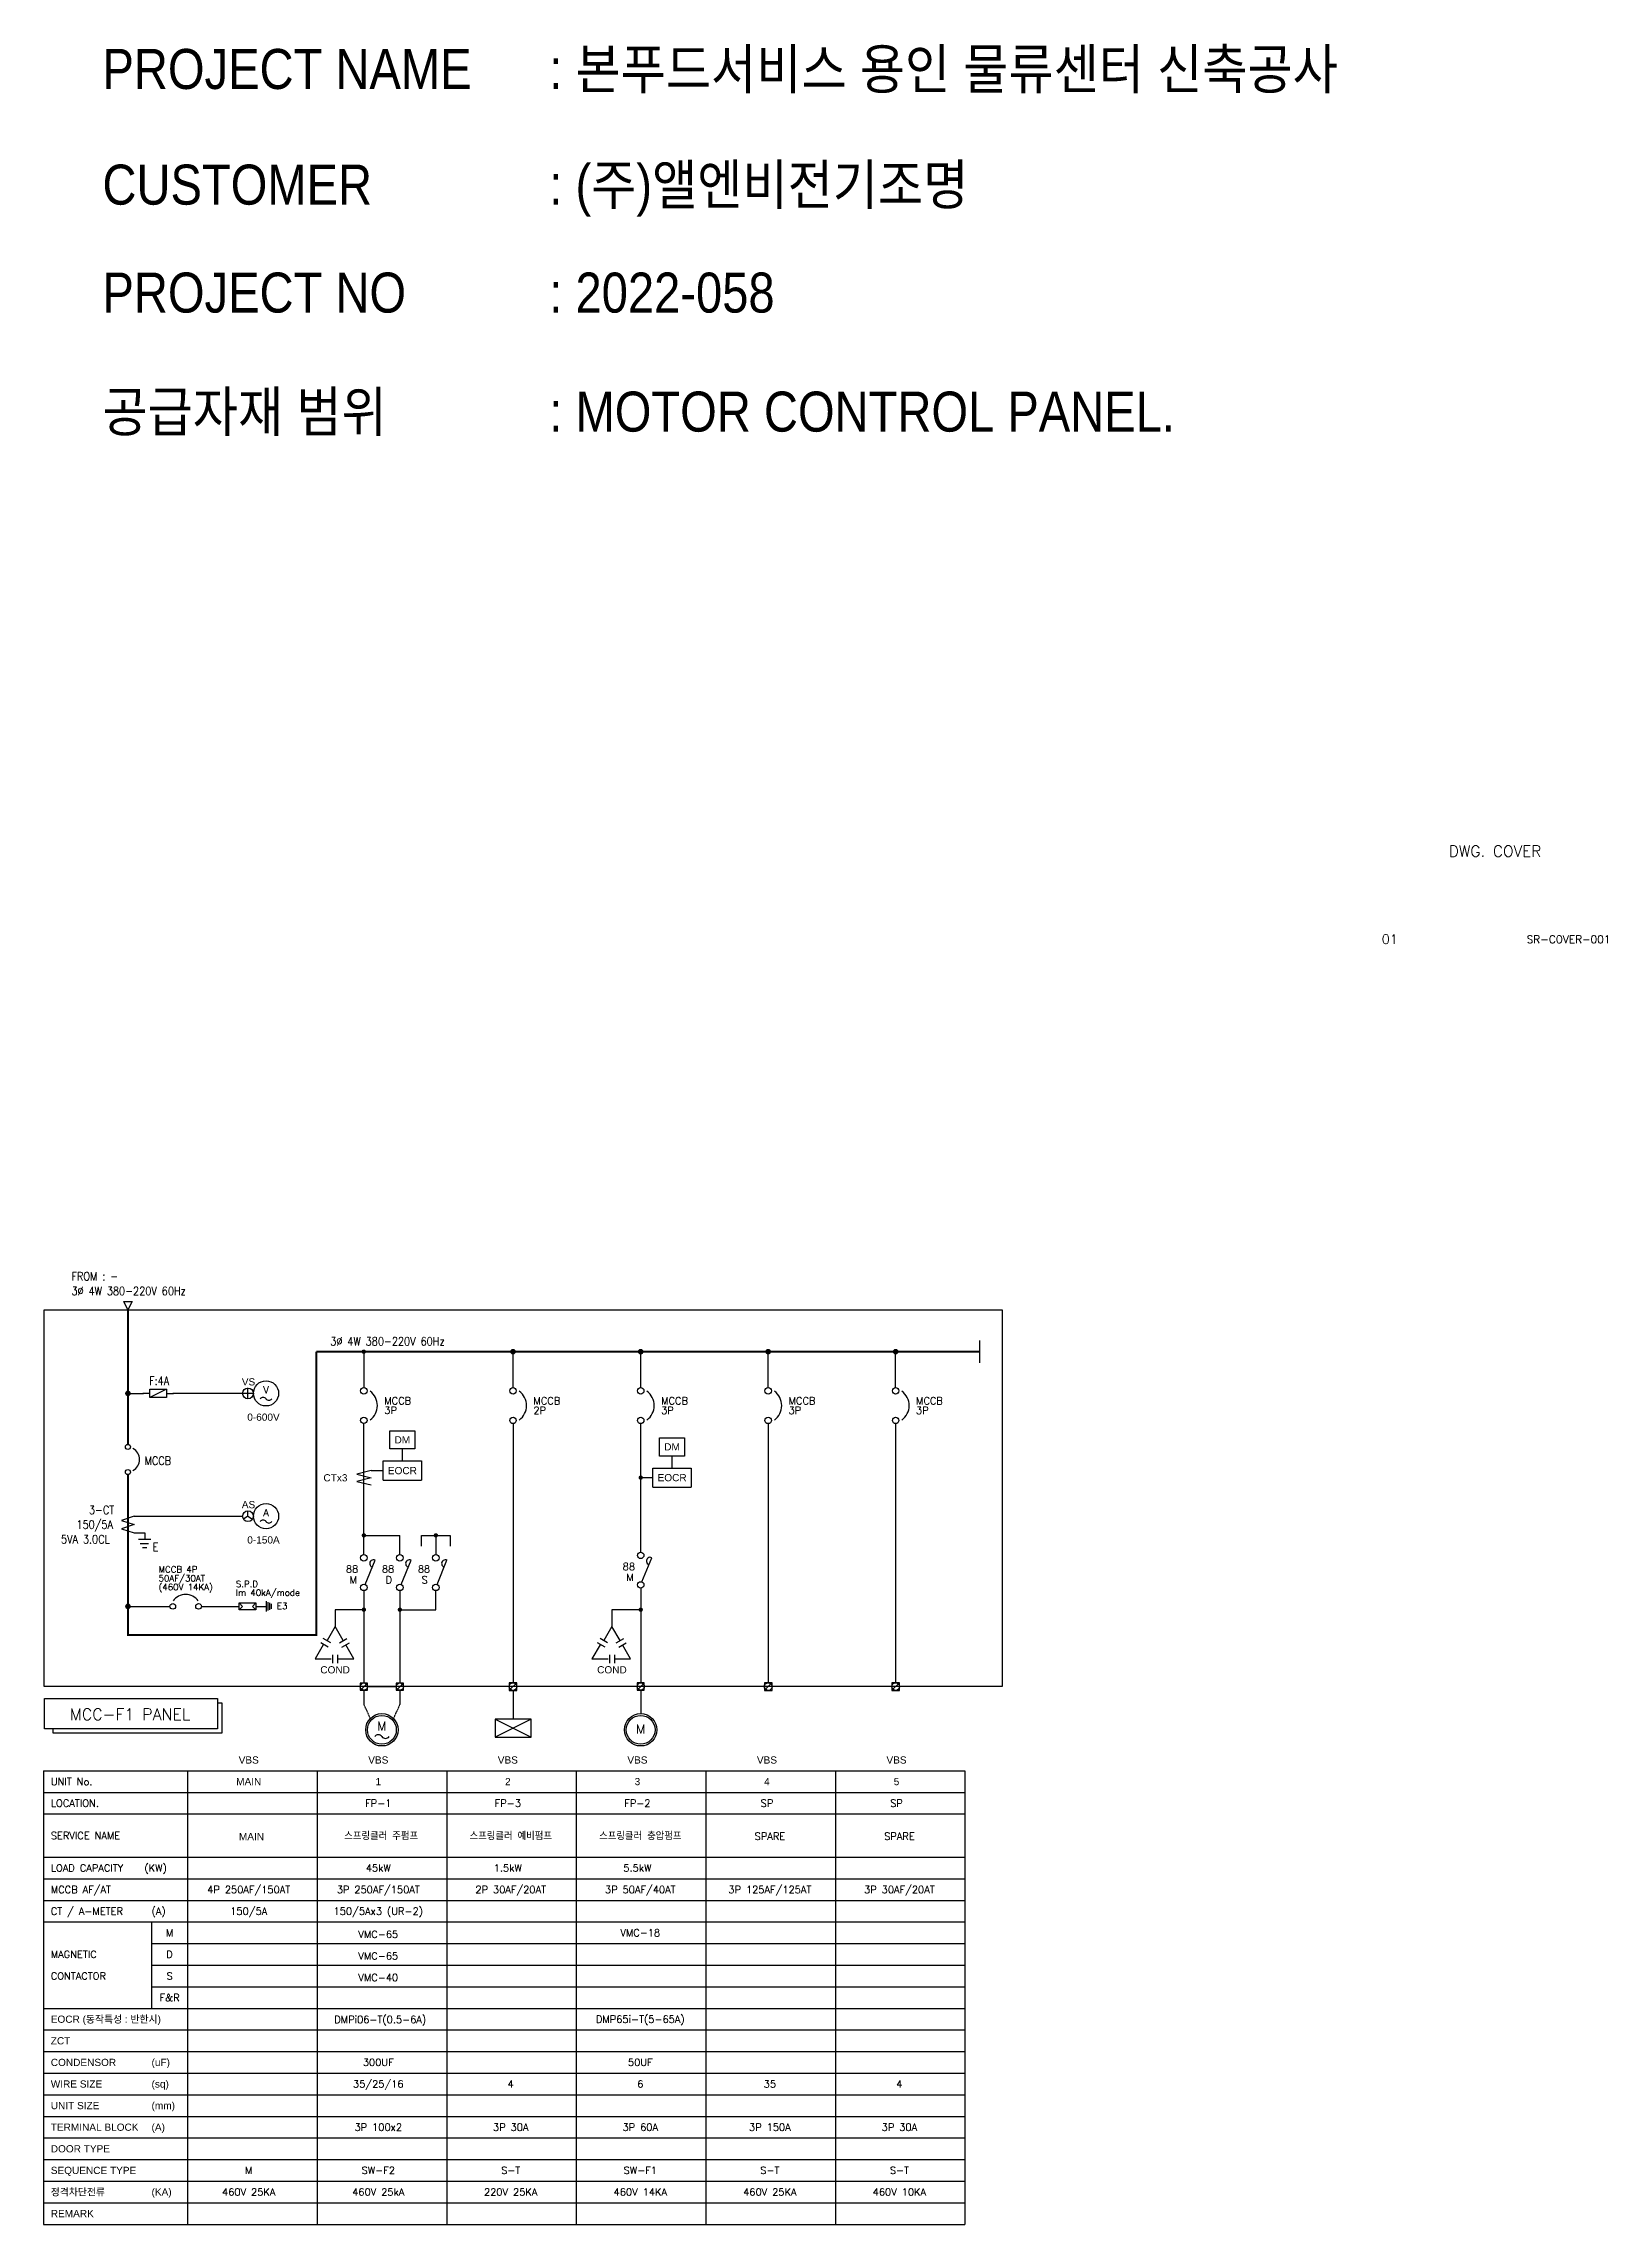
# Model space of a CAD drawing. Header units: millimetres. Extents: x 60229 to 91621, y 21923 to 36546.
# Drawn here: x 60229 to 65646, y 28045 to 35598 of the extents above; entities that cross this region are included whole.
import ezdxf
from ezdxf.enums import TextEntityAlignment as Align

# ---------------------------------------------------------------- set-up
doc = ezdxf.new("R2010")
doc.units = ezdxf.units.MM
doc.linetypes.add('HIDDEN', pattern=[2.5, 1.5, -1])
doc.linetypes.add('HIDDEN2', pattern=[3, 2, -1])
for name, color, linetype in [('1', 7, 'Continuous'), ('D1', 3, 'Continuous'), ('MCC(DZ)', 7, 'Continuous')]:
    doc.layers.add(name, color=color, linetype=linetype)
doc.styles.add('GHS', font='romans.shx', dxfattribs={"bigfont": 'ghs.shx'})
doc.styles.add('ROMAND', font='romand')
doc.styles.add('ROMANS', font='romans.shx', dxfattribs={"bigfont": 'fhg.shx'})
doc.styles.add('SD2', font='romans.shx', dxfattribs={"width": 0.9, "height": 2, "bigfont": 'ghs.shx'})
doc.styles.get("Standard").update_dxf_attribs({"font": 'arial.ttf'})
doc.styles.add('돋음체', font='gulim.ttc')

# ---------------------------------------------------------------- blocks, each defined once
blk = doc.blocks.new('E18')
at = {"layer": 'D1', "color": 7, "linetype": 'Continuous', "const_width": 0.65}
blk.add_lwpolyline([(-0.375, 0, 1), (0.375, 0, 1)], format="xyb", close=True, dxfattribs=at)
at = {"layer": 'D1', "color": 7, "linetype": 'Continuous'}
blk.add_point((0, 0), dxfattribs=at)
blk = doc.blocks.new('E24')
at = {"layer": '1', "color": 7}
for p, q in [((-2.5, 0), (-4.5, 0)), ((2.5, 1.25), (-2.5, -1.25)), ((-2.5, -1.25), (-2.5, 1.25)), ((-2.5, 1.25), (2.5, 1.25)), ((-2.5, 0), (-2.5, 0)), ((2.5, 1.25), (2.5, -1.25)), ((2.5, 0), (4.5, 0)), ((2.5, -1.25), (-2.5, -1.25))]:
    blk.add_line(p, q, dxfattribs=at)
for p in [(-4.5, 0), (4.5, 0)]:
    blk.add_point(p, dxfattribs=at)
blk = doc.blocks.new('EARTHG')
for p, q in [((-3, 0), (3, 0)), ((-2.5, -1), (2.5, -1)), ((-2, -2), (2, -2)), ((-1.5, -3), (1.5, -3))]:
    blk.add_line(p, q)

msp = doc.modelspace()

# ---------------------------------------------------------------- linework, layer by layer
at = {"color": 4, "lineweight": -2}
for p, q in [((60230.8, 29907.9), (60230.8, 31212.8)), ((60230.8, 31212.8), (63549.8, 31212.8)), ((63549.8, 31212.8), (63549.8, 29907.9)), ((63549.8, 29907.9), (60230.8, 29907.9)), ((60228.6, 29616.4), (63420.3, 29616.4)), ((60228.6, 29616.4), (60228.6, 28045.4)), ((63420.3, 29616.4), (63420.3, 28045.4)), ((60228.6, 28045.4), (63420.3, 28045.4))]:
    msp.add_line(p, q, dxfattribs=at)
at = {"color": 7, "lineweight": -2}
for p, q in [((60520.8, 31212.8), (60506.3, 31241.8)), ((60506.3, 31241.8), (60535.3, 31241.8)), ((60535.3, 31241.8), (60520.8, 31212.8)), ((61338.2, 31067.8), (61338.2, 30943.5)), ((61338.2, 30364.9), (61338.2, 30818.8)), ((61854.8, 30818.6), (61854.8, 29921.2)), ((62297.2, 30373.6), (62297.2, 30818.6)), ((62738.8, 30818.6), (62738.8, 29921.2)), ((63180.4, 30818.6), (63180.4, 29921.2)), ((61363.2, 30656), (61404.7, 30656)), ((62297.2, 30631.6), (62339, 30631.6)), ((60542.5, 30498.1), (60499, 30483.6)), ((60542.5, 30498.1), (60499, 30483.6)), ((60499, 30483.6), (60542.5, 30469.1)), ((60499, 30483.6), (60542.5, 30469.1)), ((60542.5, 30469.1), (60499, 30454.6)), ((60542.5, 30469.1), (60499, 30454.6)), ((60499, 30454.6), (60542.5, 30440.1)), ((60499, 30454.6), (60542.5, 30440.1)), ((60542.5, 30440.1), (60578.8, 30440.1)), ((60578.8, 30440.1), (60578.8, 30418.3)), ((60557, 30418.3), (60600.5, 30418.3)), ((60563, 30403.8), (60592, 30403.8)), ((60571.5, 30389.3), (60586, 30389.3)), ((61462.9, 30364.9), (61462.9, 30431.6)), ((61338.2, 30240.2), (61338.2, 29920.3)), ((61462.9, 30240.2), (61462.9, 29920.3)), ((62297.2, 30248.9), (62297.2, 29920.4))]:
    msp.add_line(p, q, dxfattribs=at)
at = {"lineweight": -2}
for p, q in [((61854.8, 30943.3), (61854.8, 31067.8)), ((62297.2, 30943.3), (62297.2, 31067.8)), ((62738.8, 30943.3), (62738.8, 31067.8)), ((63180.4, 30943.3), (63180.4, 31067.8)), ((63471.1, 31106), (63471.1, 31029.7)), ((60918, 30923.3), (60677.4, 30923.3)), ((61404.7, 30689.3), (61537.7, 30689.3)), ((61404.7, 30622.8), (61404.7, 30689.3)), ((61537.7, 30689.3), (61537.7, 30622.8)), ((62339, 30664.8), (62472, 30664.8)), ((62339, 30598.3), (62339, 30664.8)), ((62472, 30664.8), (62472, 30598.3)), ((61363.2, 30656), (61313.3, 30643.5)), ((61313.3, 30643.5), (61363.2, 30631.1)), ((61363.2, 30631.1), (61313.3, 30618.6)), ((61313.3, 30618.6), (61363.2, 30606.1)), ((61404.7, 30622.8), (61537.7, 30622.8)), ((62339, 30598.3), (62472, 30598.3)), ((60542.5, 30498.1), (60918, 30498.1)), ((61338.2, 30431.6), (61462.9, 30431.6)), ((61537.7, 30394.2), (61537.7, 30431.6)), ((61537.7, 30431.6), (61637.5, 30431.6)), ((61587.6, 30427.1), (61587.6, 30364.9)), ((61637.5, 30431.6), (61637.5, 30394.2)), ((61342.5, 30261.8), (61376.8, 30345.7)), ((61467.2, 30261.8), (61501.5, 30345.7)), ((61591.8, 30261.8), (61626.1, 30345.7)), ((62301.5, 30270.5), (62335.8, 30354.4)), ((61587.6, 30174.2), (61587.6, 30240.2)), ((60520.8, 30185.8), (60666.2, 30185.8)), ((60775.3, 30185.8), (60906.2, 30185.8)), ((60964.4, 30185.8), (61000.8, 30185.8)), ((61338.2, 30174.2), (61238.5, 30174.2)), ((61238.5, 30174.2), (61238.5, 30115.7)), ((61462.9, 30174.2), (61587.6, 30174.2)), ((62297.2, 30174.3), (62197.5, 30174.3)), ((62197.5, 30174.3), (62197.5, 30115.7)), ((61214.7, 30044.5), (61188.8, 30059.5)), ((61223.4, 30059.6), (61197.5, 30074.6)), ((61253.6, 30059.6), (61279.5, 30074.6)), ((61262.3, 30044.5), (61288.2, 30059.5)), ((62173.7, 30044.6), (62147.8, 30059.6)), ((62182.4, 30059.7), (62156.5, 30074.7)), ((62212.5, 30059.7), (62238.5, 30074.7)), ((62221.3, 30044.6), (62247.2, 30059.6)), ((61229.8, 30018.4), (61229.8, 29988.5)), ((61247.2, 30018.4), (61247.2, 29988.5)), ((62188.7, 30018.5), (62188.7, 29988.6)), ((62206.2, 30018.5), (62206.2, 29988.6)), ((61793.1, 29794.9), (61793.1, 29732.8)), ((61854.9, 29794.9), (61793.1, 29794.9)), ((61917.3, 29794.9), (61793.1, 29732.8)), ((61793.1, 29794.9), (61917.3, 29732.8)), ((61917.3, 29794.9), (61854.9, 29794.9)), ((61917.3, 29732.8), (61917.3, 29794.9)), ((61793.1, 29732.8), (61917.3, 29732.8)), ((60727.3, 29616.4), (60727.3, 28045.4)), ((61176.2, 29616.4), (61176.2, 28045.4)), ((61176.2, 29616.4), (61176.2, 28045.4)), ((61625, 29616.4), (61625, 28045.4)), ((61625, 29616.4), (61625, 28045.4)), ((62073.8, 29616.4), (62073.8, 28045.4)), ((62073.8, 29616.4), (62073.8, 28045.4)), ((62522.7, 29616.4), (62522.7, 28045.4)), ((62971.5, 29616.4), (62971.5, 28045.4)), ((60602.6, 29092.7), (60602.6, 28793.5))]:
    msp.add_line(p, q, dxfattribs=at)
at = {"color": 3, "lineweight": -2}
for p, q in [((60955.4, 30923.3), (60918, 30923.3)), ((60936.7, 30904.6), (60936.7, 30942.1)), ((60936.7, 30498.1), (60936.7, 30516.8)), ((60936.7, 30498.1), (60921.3, 30487.5)), ((60936.7, 30498.1), (60952.2, 30487.5)), ((60917.9, 30185.8), (60906.2, 30197.5)), ((60906.2, 30174.2), (60917.9, 30185.8)), ((60952.8, 30185.8), (60964.4, 30197.5)), ((60964.4, 30174.2), (60952.8, 30185.8)), ((60228.6, 29541.6), (63420.3, 29541.6)), ((60228.6, 29466.8), (63420.3, 29466.8)), ((60228.6, 29317.1), (63420.3, 29317.1)), ((60228.6, 29242.3), (63420.3, 29242.3)), ((60228.6, 29167.5), (63420.3, 29167.5)), ((60228.6, 29092.7), (63420.3, 29092.7)), ((60602.6, 29017.9), (63420.3, 29017.9)), ((60602.6, 28943.1), (63420.3, 28943.1)), ((60602.6, 28868.3), (63420.3, 28868.3)), ((60228.6, 28793.5), (63420.3, 28793.5)), ((60228.6, 28718.7), (63420.3, 28718.7)), ((60228.6, 28643.9), (63420.3, 28643.9)), ((60228.6, 28569.1), (63420.3, 28569.1)), ((60228.6, 28494.3), (63420.3, 28494.3)), ((60228.6, 28419.5), (63420.3, 28419.5)), ((60228.6, 28344.7), (63420.3, 28344.7)), ((60228.6, 28269.9), (63420.3, 28269.9)), ((60228.6, 28195.1), (63420.3, 28195.1)), ((60228.6, 28120.2), (63420.3, 28120.2))]:
    msp.add_line(p, q, dxfattribs=at)
at = {"linetype": 'HIDDEN', "lineweight": -2}
for p, q in [((61471.2, 30730.8), (61471.2, 30689.3)), ((62405.5, 30706.4), (62405.5, 30664.8)), ((61854.9, 29894.6), (61854.9, 29794.9))]:
    msp.add_line(p, q, dxfattribs=at)
at = {"color": 8, "lineweight": -2}
for p, q in [((61350.7, 29920.3), (61325.8, 29920.3)), ((61325.8, 29920.3), (61325.8, 29895.4)), ((61347, 29916.7), (61329.4, 29899.1)), ((61350.7, 29895.4), (61350.7, 29920.3)), ((61450.4, 29920.3), (61450.4, 29895.4)), ((61475.4, 29920.3), (61450.4, 29920.3)), ((61471.7, 29916.7), (61454.1, 29899.1)), ((61475.4, 29895.4), (61475.4, 29920.3)), ((61841.5, 29921.2), (61841.5, 29894.6)), ((61868.1, 29921.2), (61841.5, 29921.2)), ((61864.2, 29917.3), (61845.4, 29898.5)), ((61868.1, 29894.6), (61868.1, 29921.2)), ((62309.7, 29920.4), (62284.7, 29920.4)), ((62284.7, 29920.4), (62284.7, 29895.5)), ((62306, 29916.8), (62288.4, 29899.1)), ((62309.7, 29895.5), (62309.7, 29920.4)), ((62725.5, 29921.2), (62725.5, 29894.6)), ((62752.1, 29921.2), (62725.5, 29921.2)), ((62748.2, 29917.3), (62729.4, 29898.5)), ((62752.1, 29894.6), (62752.1, 29921.2)), ((63167.1, 29921.2), (63167.1, 29894.6)), ((63193.8, 29921.2), (63167.1, 29921.2)), ((63189.9, 29917.3), (63171, 29898.5)), ((63193.8, 29894.6), (63193.8, 29921.2)), ((61325.8, 29895.4), (61350.7, 29895.4)), ((61450.4, 29895.4), (61475.4, 29895.4)), ((61841.5, 29894.6), (61868.1, 29894.6)), ((62284.7, 29895.5), (62309.7, 29895.5)), ((62725.5, 29894.6), (62752.1, 29894.6)), ((63167.1, 29894.6), (63193.8, 29894.6))]:
    msp.add_line(p, q, dxfattribs=at)
at = {"color": 3, "linetype": 'HIDDEN', "lineweight": -2}
msp.add_line((61350.7, 29907.9), (61450.4, 29907.9), dxfattribs=at)
msp.add_line((61350.7, 29907.9), (61450.4, 29907.9), dxfattribs=at)
at = {"color": 7, "linetype": 'HIDDEN2', "lineweight": -2}
for p, q in [((61338.2, 29895.4), (61338.2, 29845.5)), ((61462.9, 29895.4), (61462.9, 29845.5)), ((62297.2, 29895.5), (62297.2, 29814.4))]:
    msp.add_line(p, q, dxfattribs=at)
at = {"linetype": 'HIDDEN2', "lineweight": -2}
for p, q in [((61338.2, 29845.5), (61360.2, 29797.2)), ((61440.9, 29797.2), (61462.9, 29845.5))]:
    msp.add_line(p, q, dxfattribs=at)
at = {"color": 7, "lineweight": -2, "const_width": 7.25}
for points in [[(60520.8, 30746.7), (60520.8, 31212.8)], [(60520.8, 30642.3), (60520.8, 30087), (61173.2, 30087), (61173.2, 31067.8)], [(61173.2, 31067.8), (63471.1, 31067.8)]]:
    msp.add_lwpolyline(points, dxfattribs=at)
at = {"color": 6, "lineweight": -2, "const_width": 7.48}
for points in [[(61333.8, 31067.8, 1), (61341.3, 31067.8, 1)], [(61334.5, 31067.8, 1), (61342, 31067.8, 1)]]:
    msp.add_lwpolyline(points, format="xyb", close=True, dxfattribs=at)
at = {"color": 7, "linetype": 'Continuous', "lineweight": -2}
for points in [[(60520.8, 30923.3), (60573, 30923.3)], [(60520.8, 30185.8), (60573, 30185.8)]]:
    msp.add_lwpolyline(points, dxfattribs=at)
at = {"color": 7, "lineweight": -2}
for points in [[(61427.9, 30793.3), (61514.5, 30793.3), (61514.5, 30730.8), (61427.9, 30730.8)], [(62362.2, 30768.9), (62448.8, 30768.9), (62448.8, 30706.4), (62362.2, 30706.4)]]:
    msp.add_lwpolyline(points, close=True, dxfattribs=at)
at = {"lineweight": -2, "const_width": 7.48}
for points in [[(62293.5, 30631.6, 1), (62300.9, 30631.6, 1)], [(61334.5, 30431.6, 1), (61342, 30431.6, 1)], [(61583.8, 30431.6, 1), (61591.3, 30431.6, 1)], [(61334.5, 30174.2, 1), (61342, 30174.2, 1)], [(61459.2, 30174.2, 1), (61466.6, 30174.2, 1)], [(62293.5, 30174.3, 1), (62300.9, 30174.3, 1)]]:
    msp.add_lwpolyline(points, format="xyb", close=True, dxfattribs=at)
at = {"lineweight": -2}
msp.add_lwpolyline([(60906.2, 30174.2), (60906.2, 30197.5), (60964.4, 30197.5), (60964.4, 30174.2)], close=True, dxfattribs=at)
for points in [[(61266.5, 30067.1), (61238.5, 30115.7), (61210.5, 30067.1)], [(62225.5, 30067.2), (62197.5, 30115.7), (62169.4, 30067.2)], [(61197.3, 30052), (61169.3, 30003.5), (61225.3, 30003.5)], [(61247.2, 30003.5), (61303.3, 30003.5), (61275.2, 30052)], [(62156.3, 30052.1), (62128.3, 30003.5), (62184.3, 30003.5)], [(62206.2, 30003.5), (62262.2, 30003.5), (62234.2, 30052.1)]]:
    msp.add_lwpolyline(points, dxfattribs=at)
at = {"color": 4, "lineweight": -2}
msp.add_lwpolyline([(60231.4, 29866.9), (60831.4, 29866.9), (60831.4, 29761.9), (60231.4, 29761.9)], close=True, dxfattribs=at)
msp.add_lwpolyline([(60831.4, 29851.9), (60846.4, 29851.9), (60846.4, 29746.9), (60261.4, 29746.9), (60261.4, 29761.9)], dxfattribs=at)
at = {"lineweight": -2}
for centre, radius in [((60999.1, 30923.3), 43.6), ((60936.7, 30923.3), 18.7), ((61338.2, 30932.3), 11.2), ((61854.8, 30932.1), 11.2), ((62297.2, 30932.1), 11.2), ((62738.8, 30932.1), 11.2), ((63180.4, 30932.1), 11.2), ((61338.2, 30830), 11.2), ((61854.8, 30829.8), 11.2), ((62297.2, 30829.8), 11.2), ((62738.8, 30829.8), 11.2), ((63180.4, 30829.8), 11.2), ((60936.7, 30498.1), 18.7), ((60999.1, 30498.1), 43.6), ((61338.2, 30353.7), 11.2), ((61462.9, 30353.7), 11.2), ((61587.6, 30353.7), 11.2), ((62297.2, 30362.4), 11.2), ((61338.2, 30251.4), 11.2), ((61462.9, 30251.4), 11.2), ((61587.6, 30251.4), 11.2), ((62297.2, 30260.1), 11.2), ((60676.1, 30185.8), 9.82), ((60765.5, 30185.8), 9.82), ((61400.6, 29758.3), 56.1), ((62297.2, 29758.3), 56.1)]:
    msp.add_circle(centre, radius, dxfattribs=at)
at = {"color": 8, "lineweight": -2}
for centre, radius in [((61338.2, 29907.9), 12.5), ((61462.9, 29907.9), 12.5), ((61854.8, 29907.9), 13.3), ((62297.2, 29907.9), 12.5), ((62738.8, 29907.9), 13.3), ((63180.4, 29907.9), 13.3), ((61400.6, 29758.3), 49.9), ((62297.2, 29758.3), 49.9)]:
    msp.add_circle(centre, radius, dxfattribs=at)
at = {"lineweight": -2}
for centre, radius, start, end in [((60989.1, 30897.2), 12.5, 36.8699, 143.1301), ((61009, 30912.1), 12.5, 216.8699, 323.1301), ((61322.7, 30881.1), 62.3, 306.8699, 53.1301), ((61839.3, 30881), 62.3, 306.8699, 53.1301), ((62281.6, 30881), 62.3, 306.8699, 53.1301), ((62723.3, 30881), 62.3, 306.8699, 53.1301), ((63164.9, 30881), 62.3, 306.8699, 53.1301), ((60989.1, 30471.9), 12.5, 36.8699, 143.1301), ((61009, 30486.9), 12.5, 216.8699, 323.1301), ((61371.2, 30334), 13, 64.31161, 251.20118), ((61495.8, 30334), 13, 64.31161, 251.20118), ((61620.5, 30334), 13, 64.31161, 251.20118), ((62330.1, 30342.7), 13, 64.31161, 251.20118), ((60720.8, 30172.2), 54.5, 36.8699, 143.1301)]:
    msp.add_arc(centre, radius, start, end, dxfattribs=at)
at = {"color": 7, "lineweight": -2}
for centre, start, end in [((61388.1, 29725.5), 36.8699, 143.1301), ((61413, 29744.1), 216.8699, 323.1301)]:
    msp.add_arc(centre, 15.6, start, end, dxfattribs=at)
at = {"layer": 'MCC(DZ)', "color": 7, "lineweight": -2}
for centre in [(60520.8, 30738), (60520.8, 30651)]:
    msp.add_circle(centre, 8.7, dxfattribs=at)
msp.add_arc((60519.3, 30694.5), 42.1, 296.56505, 63.43495, dxfattribs=at)

# ---------------------------------------------------------------- block references
at = {"color": 7, "linetype": 'Continuous', "lineweight": -2}
for name, p, xscale, yscale, zscale in [('E18', (61854.8, 31067.8), 13.91930237613715, 13.91930237613715, 13.91930237613715), ('E18', (62297.2, 31067.8), 13.91930237613715, 13.91930237613715, 13.91930237613715), ('E18', (62738.8, 31067.8), 13.91930237613715, 13.91930237613715, 13.91930237613715), ('E18', (63180.4, 31067.8), 13.91930237613715, 13.91930237613715, 13.91930237613715), ('E18', (60520.8, 30923.3), 13.91930237613715, 13.91930237613715, 13.91930237613715), ('E24', (60625.2, 30923.3), 11.59941864677936, 11.59941864677936, 11.59941864677936), ('E18', (60520.8, 30185.8), 13.91930237613715, 13.91930237613715, 13.91930237613715)]:
    msp.add_blockref(name, p, dxfattribs=dict(at, xscale=xscale, yscale=yscale, zscale=zscale))
at = {"lineweight": -2, "xscale": 5.81823666666675, "yscale": 5.81823666666675, "zscale": 5.81823666666675, "rotation": 90}
msp.add_blockref('EARTHG', (61000.8, 30185.8), dxfattribs=at)

# ---------------------------------------------------------------- texts
at = {"color": 7, "lineweight": -2}
for s, height, style, width, p in [('PROJECT NAME', 138.631, '돋음체', 0.9, (60432.5, 35510.1)), (': 본푸드서비스 용인 물류센터 신축공사', 138.631, '돋음체', 0.9, (61980.6, 35510.1)), (': (주)앨엔비전기조명', 138.631, '돋음체', 0.9, (61980.6, 35109.6)), ('CUSTOMER', 138.63, '돋음체', 0.9, (60432.5, 35109.6)), ('PROJECT NO', 138.63, '돋음체', 0.9, (60432.5, 34735.7)), (': 2022-058', 138.63, '돋음체', 0.9, (61980.6, 34735.7)), ('공급자재 범위', 138.63, '돋음체', 0.9, (60432.5, 34323.5)), (': MOTOR CONTROL PANEL.', 138.631, '돋음체', 0.9, (61980.6, 34323.5)), ('FROM : -', 29, 'SD2', 0.85, (60325.2, 31328.9)), ('3%%C 4W 380-220V 60Hz', 28.999, 'SD2', 0.85, (60325.2, 31278.1)), ('3%%C 4W 380-220V 60Hz', 28.999, 'SD2', 0.85, (61221.8, 31103.8)), ('3-CT', 29, 'SD2', 0.85, (60385.3, 30519.8)), ('150/5A', 29, 'SD2', 0.85, (60342.3, 30469.1)), ('5VA 3.0CL', 29, 'SD2', 0.85, (60288.8, 30418.3))]:
    msp.add_text(s, height=height, dxfattribs=dict(at, style=style, width=width)).set_placement(p, align=Align.MIDDLE_LEFT)
at = {"lineweight": -2, "style": 'ROMANS'}
for s, height, p in [('DWG. COVER', 38.74, (65096.8, 32781.7)), ('01', 32.58, (64864.5, 32480.3)), ('S.P.D', 21.82, (60894.7, 30252.8)), ('Im 40kA/mode', 21.818, (60894.7, 30222.3)), ('E3', 21.82, (61036.8, 30175.8)), ('UNIT No.', 24.94, (60253.5, 29566.5)), ('LOCATION.', 24.94, (60253.5, 29491.7)), ('SERVICE NAME', 24.935, (60253.5, 29379.5)), ('LOAD CAPACITY', 24.935, (60253.5, 29267.3)), ('(KW)', 24.94, (60577.7, 29267.3)), ('MCCB AF/AT', 24.94, (60253.5, 29192.5)), ('CT / A-METER', 24.935, (60253.5, 29117.7)), ('(A)', 24.94, (60602.6, 29117.7)), ('MAGNETIC', 24.94, (60253.5, 28968)), ('CONTACTOR', 24.94, (60253.5, 28893.2))]:
    msp.add_text(s, height=height, dxfattribs=at).set_placement(p)
at = {"color": 7, "lineweight": -2, "style": 'ROMANS'}
for s, height, p in [('SR-COVER-001', 26.627, (65366.6, 32482.7)), ('MCCB', 24.94, (61408.9, 30885.3)), ('MCCB', 24.94, (61925.5, 30885.1)), ('MCCB', 24.94, (62367.9, 30885.1)), ('MCCB', 24.94, (62809.5, 30885.1)), ('MCCB', 24.94, (63251.1, 30885.1)), ('3P', 24.94, (61408.9, 30852)), ('2P', 24.94, (61925.5, 30851.9)), ('3P', 24.94, (62367.9, 30851.9)), ('3P', 24.94, (62809.5, 30851.9)), ('3P', 24.94, (63251.1, 30851.9)), ('50AF/30AT', 21.82, (60627, 30272.2)), ('MCCB 4P', 21.82, (60627, 30302.7)), ('88', 24.94, (61275.9, 30302.6)), ('M', 24.9, (61288.4, 30265.2)), ('88', 24.94, (61400.6, 30302.6)), ('D', 24.9, (61413, 30265.2)), ('88', 24.94, (61525.2, 30302.6)), ('S', 24.9, (61537.7, 30265.2)), ('88', 24.94, (62234.9, 30311.2)), ('M', 24.9, (62247.3, 30273.8)), ('(460V 14KA)', 21.818, (60627, 30241.6))]:
    msp.add_text(s, height=height, dxfattribs=at).set_placement(p)
at = {"color": 7, "lineweight": -2, "style": 'SD2', "width": 0.85}
for s, p in [('F:4A', (60594.2, 30952.3)), ('MCCB', (60578.4, 30675.7)), ('E', (60606.4, 30376.6))]:
    msp.add_text(s, height=29, dxfattribs=at).set_placement(p)
at = {"lineweight": -2}
for s, height, p in [('VS', 24.94, (60938.5, 30950.9)), ('0-600V', 24.94, (60990.4, 30828.6)), ('AS', 24.94, (60938.5, 30525.6)), ('0-150A', 24.94, (60990.4, 30403.4)), ('COND', 24.94, (61238.5, 29953.6)), ('COND', 24.94, (62197.5, 29953.7)), ('MAIN', 24.94, (60939.3, 29566.5)), ('1', 24.9, (61388.1, 29566.5)), ('2', 24.9, (61836.9, 29566.5)), ('3', 24.9, (62285.8, 29566.5)), ('4', 24.9, (62734.6, 29566.5)), ('5', 24.9, (63183.4, 29566.5)), ('MAIN', 24.94, (60948.8, 29375.9))]:
    msp.add_text(s, height=height, dxfattribs=at).set_placement(p, align=Align.CENTER)
for s, height, style, p in [('V', 24.9, 'ROMANS', (60999.1, 30935.8)), ('A', 24.9, 'ROMANS', (60999.1, 30510.5)), ('MCC-F1 PANEL', 40, 'GHS', (60528.3, 29812))]:
    msp.add_text(s, height=height, dxfattribs=dict(at, style=style)).set_placement(p, align=Align.MIDDLE)
for s, height, p in [('DM', 24.94, (61444.4, 30750.1)), ('DM', 24.94, (62378.7, 30725.7)), ('EOCR', 24.94, (61421.3, 30643.5)), ('EOCR', 24.94, (62355.7, 30619.1)), ('EOCR (동작특성 : 반한시)', 24.935, (60253.5, 28743.6)), ('ZCT', 24.94, (60253.5, 28668.8)), ('CONDENSOR', 24.94, (60253.5, 28594)), ('(uF)', 24.94, (60602.6, 28594)), ('WIRE SIZE', 24.94, (60253.5, 28519.2)), ('(sq)', 24.94, (60602.6, 28519.2)), ('UNIT SIZE', 24.94, (60253.5, 28444.4)), ('(mm)', 24.94, (60602.6, 28444.4)), ('TERMINAL BLOCK', 24.935, (60253.5, 28369.6)), ('(A)', 24.94, (60602.6, 28369.6)), ('DOOR TYPE', 24.94, (60253.5, 28294.8)), ('SEQUENCE TYPE', 24.935, (60253.5, 28220)), ('정격차단전류', 24.94, (60253.5, 28145.2)), ('(KA)', 24.94, (60602.6, 28145.2)), ('REMARK', 24.94, (60253.5, 28070.4))]:
    msp.add_text(s, height=height, dxfattribs=at).set_placement(p)
msp.add_text('CTx3', height=24.94, dxfattribs=at).set_placement((61281.3, 30618.6), align=Align.RIGHT)
at = {"color": 7, "lineweight": -2, "style": 'ROMAND'}
for p in [(61400.6, 29755.9), (62297.2, 29745.9)]:
    msp.add_text('M', height=31.2, dxfattribs=at).set_placement(p, align=Align.CENTER)
at = {"color": 0, "lineweight": -2}
for p in [(60939.3, 29641.3), (61388.1, 29641.3), (61836.9, 29641.3), (62285.8, 29641.3), (62285.8, 29641.3), (62734.6, 29641.3), (63183.4, 29641.3)]:
    msp.add_text('VBS', height=24.94, dxfattribs=at).set_placement(p, align=Align.CENTER)
at = {"lineweight": -2, "style": 'ROMANS'}
for s, height, p in [('FP-1', 24.94, (61388.1, 29491.7)), ('FP-3', 24.94, (61836.9, 29491.7)), ('FP-2', 24.94, (62285.8, 29491.7)), ('SP', 24.94, (62734.6, 29491.7)), ('SP', 24.94, (63183.4, 29491.7)), ('스프링클러 주펌프', 24.94, (61398.1, 29377.2)), ('스프링클러 예비펌프', 24.94, (61847, 29377.2)), ('스프링클러 충압펌프', 24.94, (62295.8, 29377.2)), ('SPARE', 24.94, (62744.7, 29377.2)), ('SPARE', 24.94, (63193.5, 29377.2)), ('45kW', 24.94, (61388.1, 29267.3)), ('1.5kW', 24.94, (61836.9, 29267.3)), ('5.5kW', 24.94, (62285.8, 29267.3)), ('4P 250AF/150AT', 24.935, (60939.3, 29192.5)), ('2P 30AF/20AT', 24.935, (61846.9, 29192.5)), ('3P 125AF/125AT', 24.935, (62744.6, 29192.5)), ('3P 30AF/20AT', 24.935, (63193.4, 29192.5)), ('150/5A', 24.94, (60939.3, 29117.7)), ('150/5Ax3 (UR-2)', 24.935, (61388.1, 29117.7)), ('M', 24.9, (60665, 29042.9)), ('VMC-65', 24.94, (61387.9, 29037.4)), ('VMC-18', 24.94, (62295.8, 29042.9)), ('D', 24.9, (60665, 28968)), ('VMC-65', 24.94, (61387.9, 28962.6)), ('S', 24.9, (60665, 28893.2)), ('VMC-40', 24.94, (61387.9, 28887.8)), ('F&R', 24.94, (60665, 28818.4)), ('DMPi06-T(0.5-6A)', 24.935, (61394.8, 28742.5)), ('DMP65i-T(5-65A)', 24.935, (62295.8, 28743.6)), ('35/25/16', 24.94, (61388.1, 28519.2)), ('300UF', 24.94, (61388.1, 28594)), ('50UF', 24.94, (62295.8, 28594)), ('4', 24.9, (61846.9, 28519.2)), ('6', 24.9, (62295.8, 28519.2)), ('35', 24.94, (62744.6, 28519.2)), ('4', 24.9, (63193.4, 28519.2)), ('3P 100x2', 24.94, (61388.1, 28369.6)), ('3P 30A', 24.94, (61846.9, 28369.6)), ('3P 60A', 24.94, (62295.8, 28369.6)), ('3P 150A', 24.94, (62744.6, 28369.6)), ('3P 30A', 24.94, (63193.4, 28369.6)), ('M', 24.9, (60939.3, 28220)), ('SW-F2', 24.94, (61388.1, 28220)), ('S-T', 24.94, (61846.9, 28220)), ('SW-F1', 24.94, (62295.8, 28220)), ('S-T', 24.94, (62744.6, 28220)), ('S-T', 24.94, (63193.4, 28220)), ('460V 25KA', 24.94, (60939.3, 28145.2)), ('460V 25kA', 24.94, (61388.1, 28145.2)), ('220V 25KA', 24.94, (61846.9, 28145.2)), ('460V 14KA', 24.94, (62295.8, 28145.2)), ('460V 25KA', 24.94, (62744.6, 28145.2)), ('460V 10KA', 24.94, (63193.4, 28145.2))]:
    msp.add_text(s, height=height, dxfattribs=at).set_placement(p, align=Align.CENTER)
at = {"color": 6, "lineweight": -2, "style": 'ROMANS'}
for s, p in [('3P 250AF/150AT', (61388.1, 29192.5)), ('3P 50AF/40AT', (62295.8, 29192.5))]:
    msp.add_text(s, height=24.935, dxfattribs=at).set_placement(p, align=Align.CENTER)

doc.saveas('drawing.dxf')
